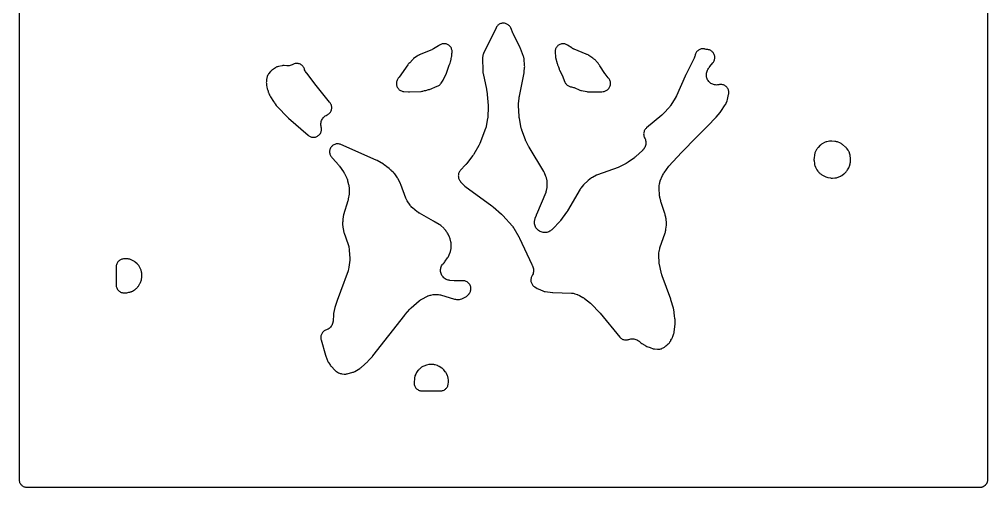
# Model space of a CAD drawing. Header units: millimetres. Extents: x 0 to 300, y 0 to 300.
# Drawn here: x -0.1 to 300.1, y -0.1 to 145.2 of the extents above; entities that cross this region are included whole.
import ezdxf

# ---------------------------------------------------------------- set-up
doc = ezdxf.new("R2010")
doc.units = ezdxf.units.MM
doc.layers.add('CUT', color=7, linetype='CONTINUOUS')

msp = doc.modelspace()

# ---------------------------------------------------------------- linework, layer by layer
at = {"layer": 'CUT'}
msp.add_lwpolyline([(300.1485, 297.0131), (300.1485, 2.4114), (300.1339, 2.114), (300.1297, 2.0799), (300.102, 1.893), (300.1003, 1.8816), (300.099, 1.8729), (300.0988, 1.8714), (300.0917, 1.8394), (300.0401, 1.6336), (300.0303, 1.6036), (300.0302, 1.6033), (299.9584, 1.4029), (299.9456, 1.3737), (299.8932, 1.2629), (299.8922, 1.2608), (299.8547, 1.1814), (299.8388, 1.1531), (299.838, 1.1519), (299.8352, 1.1471), (299.8173, 1.1173), (299.7299, 0.9714), (299.718, 0.9544), (299.7105, 0.9436), (299.6986, 0.9275), (299.6934, 0.9206), (299.6729, 0.8929), (299.5852, 0.7747), (299.562, 0.7475), (299.5181, 0.6991), (299.5145, 0.6951), (299.4969, 0.6757), (299.4223, 0.5933), (299.4104, 0.5818), (299.3946, 0.5666), (299.3171, 0.4964), (299.3158, 0.4953), (299.3012, 0.482), (299.2426, 0.4289), (299.2253, 0.4152), (299.2098, 0.4029), (299.0526, 0.2863), (299.0501, 0.2845), (299.048, 0.2829), (299.0479, 0.2828), (299.0096, 0.2581), (298.9887, 0.2456), (298.9747, 0.2372), (298.9376, 0.215), (298.8402, 0.1566), (298.7957, 0.1337), (298.6213, 0.0513), (298.5703, 0.031), (298.3936, -0.0322), (298.3417, -0.0472), (298.3357, -0.0489), (298.3186, -0.0532), (298.2281, -0.0759), (298.2192, -0.0781), (298.159, -0.0932), (298.0987, -0.1043), (298.0942, -0.1052), (297.9198, -0.131), (297.8482, -0.1372), (297.5872, -0.15), (2.9618, -0.15), (2.4114, -0.15), (2.1053, -0.135), (1.8629, -0.099), (1.6252, -0.0395), (1.3944, 0.0431), (1.1729, 0.1479), (0.9627, 0.2738), (0.7659, 0.4198), (0.5844, 0.5844), (0.4198, 0.7659), (0.2738, 0.9627), (0.1479, 1.1729), (0.0431, 1.3944), (-0.0395, 1.6252), (-0.099, 1.8629), (-0.135, 2.1053), (-0.15, 2.4114), (-0.15, 297.5886)], dxfattribs=at)
for points in [[(136.1608, 97.5213), (136.0836, 97.2947), (136.0285, 97.0617), (135.9958, 96.8245), (135.986, 96.5853), (135.9992, 96.3462), (136.0351, 96.1095), (136.0935, 95.8773), (136.1739, 95.6518), (136.2755, 95.435), (136.3665, 95.2626), (136.5188, 95.0113), (136.6996, 94.7795), (137.5762, 93.7826), (137.7689, 93.5863), (137.982, 93.4125), (146.3973, 87.2841), (146.5289, 87.1837), (146.6168, 87.1136), (146.744, 87.0074), (149.3443, 84.7371), (149.5204, 84.5731), (149.6362, 84.4581), (149.8014, 84.2832), (152.7409, 80.9635), (152.8586, 80.8238), (152.8791, 80.7983), (153.0935, 80.5026), (153.1113, 80.4752), (153.2075, 80.3198), (154.7378, 77.7068), (154.8231, 77.5529), (154.8787, 77.4469), (154.9567, 77.2891), (158.7888, 69.0616), (158.8035, 69.0306), (158.8075, 69.0224), (158.8709, 68.8998), (158.9011, 68.845), (158.9832, 68.6878), (158.9988, 68.6562), (159.1355, 68.3393), (159.2307, 68.0393), (159.2955, 67.7312), (159.329, 67.4181), (159.3312, 67.1033), (159.3018, 66.7899), (159.2413, 66.4809), (159.1501, 66.1796), (159.0293, 65.8889), (158.8656, 65.5851), (158.8645, 65.5832), (158.8655, 65.5826), (158.7888, 65.4565), (158.685, 65.2422), (158.602, 65.019), (158.5406, 64.7889), (158.5014, 64.554), (158.4847, 64.3164), (158.4907, 64.0783), (158.5193, 63.8419), (158.5703, 63.6093), (158.6432, 63.3826), (158.7374, 63.1638), (158.8519, 62.955), (158.9858, 62.7581), (159.1378, 62.5747), (159.3065, 62.4067), (159.4905, 62.2555), (159.6881, 62.1225), (160.4283, 61.6737), (160.7224, 61.5211), (162.176, 60.8853), (162.4134, 60.7955), (162.6587, 60.7302), (162.9094, 60.6902), (165.1629, 60.4467), (165.1964, 60.4433), (165.2025, 60.4428), (165.3442, 60.4335), (171.0604, 60.2199), (171.2323, 60.2095), (171.2631, 60.2069), (171.5776, 60.1661), (171.8869, 60.0965), (171.9167, 60.0883), (172.082, 60.0389), (172.8136, 59.8019), (172.9882, 59.7405), (173.0191, 59.7288), (173.358, 59.5807), (173.3876, 59.566), (173.5512, 59.4795), (174.6142, 58.884), (174.747, 58.8059), (174.7705, 58.7915), (175.0259, 58.6194), (175.0481, 58.6031), (175.1703, 58.5093), (176.9472, 57.0869), (177.12, 56.9398), (177.2343, 56.8364), (177.3979, 56.6791), (179.6886, 54.3389), (179.8033, 54.2163), (179.8794, 54.1313), (179.9886, 54.0036), (186.0452, 46.5921), (186.2099, 46.4097), (186.3916, 46.2443), (186.5888, 46.0976), (186.7994, 45.9709), (187.0214, 45.8655), (187.2527, 45.7825), (187.491, 45.7225), (187.7341, 45.6862), (187.9796, 45.674), (188.225, 45.686), (188.4681, 45.7219), (188.7065, 45.7816), (188.89, 45.8473), (189.2107, 45.9444), (189.5144, 46.0047), (189.8226, 46.0347), (190.1323, 46.0344), (190.4404, 46.0035), (190.744, 45.9425), (191.0401, 45.852), (191.3259, 45.7327), (191.5985, 45.586), (191.8801, 45.3965), (191.9066, 45.3767), (192.0518, 45.2626), (192.6272, 44.7869), (192.9237, 44.5761), (193.8558, 44.0108), (193.9282, 43.9611), (194.1791, 43.8097), (194.446, 43.6887), (195.4448, 43.3047), (195.6459, 43.237), (195.6662, 43.232), (196.2033, 43.0291), (196.4162, 42.9594), (196.6345, 42.909), (196.8564, 42.8784), (197.8018, 42.7909), (198.0421, 42.7803), (198.2824, 42.7928), (198.5203, 42.8284), (198.7537, 42.8866), (198.9805, 42.9671), (199.2523, 43.0785), (199.4811, 43.1861), (199.6979, 43.3163), (199.9004, 43.4678), (200.126, 43.6549), (200.1408, 43.6627), (200.3556, 43.8062), (200.6588, 44.0323), (200.879, 44.2171), (201.0766, 44.4261), (201.1455, 44.5079), (201.2628, 44.6161), (201.4359, 44.8132), (201.5874, 45.0273), (201.6165, 45.0733), (201.7296, 45.223), (201.8654, 45.4485), (201.9296, 45.5691), (202.1313, 45.8886), (202.2379, 46.0745), (202.3282, 46.2689), (202.393, 46.4472), (202.4553, 46.578), (202.5332, 46.7884), (202.8242, 47.6982), (202.8871, 47.9338), (202.9268, 48.1745), (203.199, 50.5421), (203.2148, 50.8806), (203.1914, 51.9841), (203.157, 52.3476), (203.02, 53.1589), (202.7862, 55.1232), (202.7531, 55.3282), (202.7031, 55.5298), (201.9428, 58.1282), (201.9338, 58.1584), (201.9321, 58.1639), (201.8898, 58.2899), (199.2255, 65.5786), (199.1157, 65.8873), (199.0797, 65.9884), (199.0663, 66.0261), (199.0049, 66.1989), (198.9743, 66.2924), (198.925, 66.4638), (198.8612, 66.7186), (198.3503, 69.1111), (198.3194, 69.2737), (198.3145, 69.3029), (198.2742, 69.6313), (198.2719, 69.6609), (198.2626, 69.8261), (198.1977, 71.7482), (198.1981, 72.0131), (198.2047, 72.1928), (198.2238, 72.457), (198.3162, 73.3126), (198.3449, 73.5226), (198.3511, 73.5599), (198.4438, 73.9734), (198.4542, 74.0097), (198.5179, 74.2119), (200.1457, 78.9068), (200.2155, 79.1463), (200.2612, 79.3916), (200.3128, 79.7741), (200.3129, 79.7747), (200.3563, 80.0074), (200.541, 81.3466), (200.5641, 81.6486), (200.5505, 81.9513), (200.4085, 83.2924), (200.3679, 83.5483), (200.301, 83.7987), (200.2019, 84.105), (200.1556, 84.4396), (200.1128, 84.6689), (200.0489, 84.8932), (198.8967, 88.3201), (198.8417, 88.4981), (198.8074, 88.62), (198.7613, 88.8005), (198.505, 89.9206), (198.4728, 90.0764), (198.4677, 90.1044), (198.4233, 90.4192), (198.4205, 90.4475), (198.4083, 90.6061), (198.2937, 92.6772), (198.2882, 92.8444), (198.2879, 92.8743), (198.2992, 93.2087), (198.3016, 93.2385), (198.3185, 93.405), (198.4159, 94.192), (198.4435, 94.3768), (198.4493, 94.4097), (198.5318, 94.774), (198.5408, 94.8061), (198.5956, 94.9848), (198.6179, 95.0514), (199.3159, 96.7014), (199.3389, 96.7515), (199.6254, 97.2742), (199.7126, 97.4219), (199.7919, 97.5362), (201.3179, 99.6024), (205.2488, 103.8607), (205.2878, 103.9023), (205.3145, 103.9304), (205.3541, 103.9714), (209.8757, 108.5801), (213.0871, 111.7917), (213.2525, 111.9743), (213.3968, 112.1691), (215.8517, 114.6713), (215.8744, 114.6947), (215.8785, 114.699), (215.9703, 114.8005), (217.2069, 116.2447), (217.4127, 116.5216), (218.7923, 118.674), (218.9142, 118.8864), (219.0147, 119.1096), (219.3309, 119.9151), (219.4344, 120.2439), (219.8225, 121.8574), (219.868, 122.0976), (219.8898, 122.341), (219.8877, 122.5855), (219.8618, 122.8286), (219.8122, 123.068), (219.7395, 123.3013), (219.6444, 123.5265), (219.5277, 123.7413), (219.3906, 123.9437), (219.2343, 124.1318), (219.0605, 124.3036), (218.8707, 124.4577), (218.6668, 124.5925), (218.4506, 124.7067), (218.2244, 124.7993), (217.9902, 124.8694), (217.7503, 124.9162), (217.5069, 124.9394), (217.2624, 124.9387), (217.0192, 124.9141), (216.7796, 124.8659), (216.6772, 124.84), (216.3743, 124.7943), (216.0684, 124.7782), (215.7625, 124.7919), (215.4593, 124.8354), (215.1617, 124.9081), (214.8727, 125.0094), (214.5949, 125.1384), (214.3309, 125.2938), (214.0833, 125.4741), (213.8545, 125.6777), (213.6465, 125.9025), (213.4613, 126.1465), (213.3008, 126.4074), (213.1665, 126.6827), (213.0595, 126.9697), (212.981, 127.2657), (212.9316, 127.568), (212.9119, 127.8737), (212.922, 128.1798), (212.9619, 128.4835), (213.0311, 128.7819), (213.129, 129.0721), (213.2667, 129.3783), (213.2816, 129.4073), (213.3685, 129.568), (213.5783, 129.9343), (213.6604, 130.0708), (213.6756, 130.0949), (213.8567, 130.3567), (213.8739, 130.3794), (213.9726, 130.5043), (214.966, 131.7078), (215.1106, 131.9012), (215.2358, 132.1077), (215.3405, 132.3253), (215.4237, 132.5519), (215.4847, 132.7856), (215.5228, 133.024), (215.5378, 133.265), (215.5294, 133.5063), (215.4978, 133.7457), (215.4433, 133.981), (215.3663, 134.2098), (215.2676, 134.4302), (215.1481, 134.64), (215.0089, 134.8373), (214.8513, 135.0203), (214.6768, 135.1872), (214.4871, 135.3365), (214.2838, 135.4668), (214.0688, 135.5769), (213.8443, 135.6657), (213.6123, 135.7324), (213.3748, 135.7765), (213.2257, 135.7895), (213.2258, 135.7908), (213.2237, 135.791), (212.885, 135.838), (212.4924, 135.9328), (212.4921, 135.9318), (212.3327, 135.9703), (212.0874, 136.0043), (211.8399, 136.014), (211.5927, 135.9991), (211.3482, 135.9598), (211.1088, 135.8965), (210.8768, 135.8098), (210.6546, 135.7006), (210.4442, 135.57), (210.2478, 135.4192), (210.0672, 135.2497), (209.9044, 135.0631), (209.7607, 134.8614), (209.6378, 134.6464), (209.5367, 134.4204), (209.4585, 134.1854), (209.4039, 133.9439), (209.3676, 133.7363), (209.2829, 133.4335), (209.1573, 133.1124), (209.1436, 133.0818), (209.0623, 132.9128), (206.4036, 127.7164), (206.391, 127.6915), (206.3887, 127.6869), (206.3387, 127.5802), (203.6083, 121.3759), (203.494, 121.1389), (203.4107, 120.9809), (203.28, 120.7524), (201.9069, 118.5377), (201.8143, 118.3956), (201.7971, 118.3705), (201.5931, 118.0996), (201.5738, 118.0762), (201.4628, 117.948), (199.6324, 115.9268), (199.4487, 115.7378), (199.3197, 115.6141), (199.1232, 115.4384), (194.3704, 111.4814), (194.1942, 111.3199), (194.0342, 111.1423), (193.892, 110.9502), (193.7687, 110.7454), (193.6656, 110.5297), (193.5836, 110.3052), (193.5233, 110.0739), (193.4854, 109.8379), (193.4703, 109.5993), (193.4779, 109.3604), (193.5084, 109.1233), (193.5614, 108.8902), (193.6364, 108.6633), (193.7327, 108.4445), (193.8931, 108.1228), (194.0036, 107.8325), (194.085, 107.5327), (194.1363, 107.2264), (194.1572, 106.9165), (194.1475, 106.606), (194.1071, 106.298), (194.0366, 105.9955), (193.9365, 105.7015), (193.8079, 105.4187), (193.6521, 105.15), (193.4705, 104.898), (193.2452, 104.6427), (193.2221, 104.619), (193.0895, 104.4896), (191.0826, 102.6246), (190.9056, 102.4701), (190.7821, 102.369), (190.5957, 102.2259), (188.691, 100.8562), (188.4621, 100.704), (188.3031, 100.6065), (188.0636, 100.4715), (186.1481, 99.4822), (185.9259, 99.3765), (185.7728, 99.3098), (185.5442, 99.2189), (179.1652, 96.9228), (178.832, 96.7746), (177.6196, 96.1256), (177.3154, 95.9334), (176.2272, 95.1306), (176.0056, 94.9466), (175.0459, 94.0509), (174.8018, 93.7879), (173.9877, 92.7735), (173.8763, 92.6236), (173.7765, 92.4658), (169.8679, 85.747), (169.767, 85.5833), (169.6956, 85.4738), (169.5863, 85.3154), (167.696, 82.72), (167.5459, 82.5274), (167.4398, 82.4001), (167.2775, 82.2177), (165.5113, 80.3584), (165.3222, 80.1729), (165.1896, 80.0517), (164.988, 79.8801), (164.7807, 79.716), (164.635, 79.6063), (164.6085, 79.5873), (164.3267, 79.4057), (164.0547, 79.2657), (163.7704, 79.1529), (163.4765, 79.0682), (163.1757, 79.0124), (162.8709, 78.9861), (162.5651, 78.9896), (162.261, 79.0228), (161.9616, 79.0853), (161.6696, 79.1767), (161.388, 79.2959), (161.1192, 79.442), (160.8659, 79.6135), (160.6305, 79.8088), (160.4151, 80.026), (160.2219, 80.2632), (160.0526, 80.518), (159.9089, 80.788), (159.7921, 81.0707), (159.7033, 81.3634), (159.6434, 81.6634), (159.6129, 81.9677), (159.6121, 82.2736), (159.6438, 82.6074), (159.6485, 82.6397), (159.6789, 82.8195), (159.6849, 82.8503), (159.7151, 82.9913), (159.721, 83.0164), (159.7976, 83.2943), (159.8054, 83.3189), (159.8517, 83.4555), (160.2082, 84.4452), (160.2439, 84.5402), (160.2691, 84.6044), (160.3073, 84.6985), (163.1812, 91.4968), (163.2731, 91.752), (163.3368, 92.0157), (163.5247, 93.0322), (163.5564, 93.264), (163.5663, 93.4978), (163.5619, 94.4966), (163.5476, 94.7523), (163.5073, 95.0052), (163.3048, 95.9578), (163.2512, 96.1654), (163.1801, 96.3677), (162.7041, 97.5559), (162.6206, 97.7422), (162.5221, 97.921), (157.9339, 105.5002), (157.8692, 105.6114), (157.8265, 105.6877), (157.7656, 105.8011), (157.0369, 107.2156), (156.9361, 107.4272), (156.8722, 107.5729), (156.7849, 107.7904), (155.7022, 110.7501), (155.6532, 110.8928), (155.645, 110.9186), (155.5644, 111.2093), (155.5583, 111.2357), (155.5268, 111.3833), (154.9472, 114.4024), (154.9077, 114.6539), (154.8867, 114.8254), (154.8644, 115.079), (154.6913, 118.2887), (154.6861, 118.5338), (154.688, 118.7003), (154.6989, 118.9453), (154.8326, 120.6803), (154.8567, 120.9046), (154.8777, 121.0563), (154.9152, 121.2787), (156.3797, 128.6061), (156.4165, 128.8551), (156.5532, 130.2662), (156.5647, 130.484), (156.5573, 130.7019), (156.3796, 132.9766), (156.3506, 133.2079), (156.3002, 133.4355), (156.2289, 133.6574), (155.3158, 136.0996), (155.2044, 136.3536), (153.1548, 140.4004), (153.11, 140.492), (153.0803, 140.5547), (153.038, 140.6475), (152.2302, 142.4837), (152.1196, 142.7048), (151.9877, 142.9139), (151.8358, 143.1089), (151.6654, 143.288), (151.4782, 143.4494), (151.2759, 143.5914), (151.0605, 143.7129), (150.8343, 143.8124), (150.5993, 143.8891), (150.3579, 143.9423), (150.1124, 143.9713), (149.8652, 143.9759), (149.6188, 143.9561), (149.3756, 143.9121), (149.1378, 143.8443), (148.908, 143.7533), (148.6882, 143.6401), (148.4808, 143.5057), (148.2876, 143.3515), (148.1105, 143.179), (147.9514, 142.9898), (147.8118, 142.7858), (147.6929, 142.569), (143.7838, 134.5177), (143.6908, 134.3008), (143.6188, 134.0761), (143.5682, 133.8456), (143.5396, 133.6113), (143.5332, 133.3754), (143.6246, 128.8455), (143.6405, 128.6099), (143.6785, 128.377), (144.7122, 123.5054), (144.7485, 123.3088), (144.7695, 123.1748), (144.7953, 122.9766), (145.2598, 118.4602), (145.2778, 118.1875), (145.2833, 118.0022), (145.2814, 117.7288), (145.1663, 115.0723), (145.1451, 114.8055), (145.1243, 114.6251), (145.0842, 114.3605), (144.6484, 112.0457), (144.6118, 111.8736), (144.6045, 111.843), (144.5073, 111.5049), (144.4972, 111.4751), (144.4368, 111.3098), (142.6209, 106.6808), (142.5118, 106.43), (142.4316, 106.2628), (142.3046, 106.0206), (140.7803, 103.3567), (140.656, 103.1546), (140.5674, 103.0202), (140.4306, 102.8264), (138.6032, 100.4038), (138.4707, 100.2381), (138.3775, 100.1281), (138.2358, 99.9702), (136.6729, 98.3241), (136.5166, 98.1427), (136.3783, 97.9473), (136.2594, 97.7395)], [(116.8864, 126.0164), (116.8224, 125.7758), (116.7827, 125.53), (116.7675, 125.2815), (116.7772, 125.0327), (116.8116, 124.7861), (116.8703, 124.5442), (116.9528, 124.3093), (117.0582, 124.0837), (117.1856, 123.8698), (117.3336, 123.6696), (117.5008, 123.4851), (117.6855, 123.3182), (117.8859, 123.1704), (118.1, 123.0434), (118.3257, 122.9382), (118.5607, 122.856), (118.8027, 122.7976), (119.0494, 122.7636), (120.5333, 122.6337), (120.8736, 122.6272), (124.4849, 122.8041), (124.7495, 122.8312), (125.0098, 122.8863), (125.5487, 123.0308), (125.5576, 123.0321), (125.8143, 123.0988), (125.8776, 123.1189), (126.7496, 123.3526), (127.0081, 123.4372), (129.4662, 124.3925), (129.6997, 124.4974), (129.9214, 124.6256), (130.1287, 124.7757), (130.3196, 124.9463), (130.4921, 125.1356), (130.6443, 125.3414), (131.0759, 125.9925), (131.2436, 126.2871), (132.3075, 128.4913), (132.419, 128.7617), (133.1815, 130.9688), (133.4333, 131.6079), (133.5422, 131.9572), (133.5819, 132.1279), (133.6282, 132.262), (133.6938, 132.485), (133.7385, 132.713), (133.7735, 132.9504), (133.9114, 133.5424), (133.9481, 133.7332), (133.9699, 133.9261), (134.0217, 134.6308), (134.039, 134.7481), (134.0628, 134.9897), (134.063, 135.2326), (134.0397, 135.4743), (133.993, 135.7126), (133.9234, 135.9452), (133.8316, 136.17), (133.7184, 136.3849), (133.5848, 136.5877), (133.4323, 136.7766), (133.2621, 136.9499), (133.0759, 137.1058), (132.8755, 137.2429), (132.6627, 137.3599), (132.4396, 137.4557), (132.2082, 137.5294), (131.9708, 137.5804), (131.7295, 137.608), (131.4867, 137.6121), (131.2447, 137.5926), (131.0056, 137.5498), (130.7719, 137.4839), (130.5457, 137.3957), (130.329, 137.286), (130.1241, 137.1557), (130.0445, 137.0995), (129.8571, 136.9755), (128.3307, 136.0296), (128.235, 135.9729), (128.2134, 135.9612), (128.2021, 135.955), (128.1749, 135.9402), (128.109, 135.9043), (127.9125, 135.8033), (127.8882, 135.792), (127.7513, 135.7317), (124.9122, 134.5477), (124.1459, 134.2515), (123.8885, 134.1349), (123.8096, 134.0878), (123.7487, 134.0624), (123.4887, 133.9359), (123.2452, 133.7802), (122.1296, 132.9728), (121.9386, 132.8198), (121.7635, 132.6488), (120.8984, 131.7173), (120.6857, 131.5), (120.5444, 131.3429), (120.461, 131.2328), (120.324, 131.0628), (117.6816, 127.2698), (117.5707, 127.1188), (117.5502, 127.0923), (117.3688, 126.8806), (117.2165, 126.6837), (117.0845, 126.4726), (116.9741, 126.2494)], [(168.9711, 137.5376), (168.7269, 137.5748), (168.4802, 137.5876), (168.2335, 137.5761), (167.9891, 137.5402), (167.7494, 137.4804), (167.5168, 137.3973), (167.2936, 137.2916), (167.0818, 137.1644), (166.8837, 137.0169), (166.701, 136.8506), (166.5357, 136.667), (166.3893, 136.4681), (166.2632, 136.2556), (166.1588, 136.0318), (166.0769, 135.7988), (166.0184, 135.5588), (165.9839, 135.3142), (165.9737, 135.0674), (165.9879, 134.8208), (166.1063, 133.7183), (166.1682, 133.3724), (166.6545, 131.4489), (166.7081, 131.2664), (166.7755, 131.0884), (167.0485, 130.4424), (167.2446, 129.7929), (167.307, 129.6117), (167.3831, 129.4358), (168.1582, 127.8168), (169.0468, 125.7145), (169.1491, 125.501), (169.2713, 125.2982), (169.412, 125.1078), (169.5701, 124.9317), (169.7442, 124.7712), (169.9327, 124.628), (170.1339, 124.5032), (170.346, 124.398), (170.5671, 124.3133), (170.7952, 124.25), (171.0283, 124.2085), (171.1125, 124.1975), (171.3923, 124.135), (171.6915, 124.0387), (171.7202, 124.028), (171.8789, 123.9647), (173.6928, 123.1926), (173.9624, 123.0956), (174.2414, 123.0302), (175.8817, 122.7434), (176.0959, 122.7154), (176.3116, 122.706), (180.216, 122.7049), (180.4774, 122.7185), (180.9542, 122.7685), (181.1974, 122.8062), (181.4356, 122.8676), (181.6667, 122.9521), (181.8884, 123.0589), (182.0984, 123.187), (182.2949, 123.3351), (182.4759, 123.5018), (182.6396, 123.6855), (182.7844, 123.8844), (182.909, 124.0966), (183.0121, 124.32), (183.0928, 124.5524), (183.1502, 124.7917), (183.1839, 125.0354), (183.1934, 125.2813), (183.1787, 125.5269), (183.1399, 125.7699), (183.0774, 126.0079), (182.9919, 126.2385), (182.8841, 126.4597), (182.755, 126.6692), (182.606, 126.865), (182.4783, 127.0167), (181.5187, 128.2368), (181.4529, 128.3247), (179.9054, 130.7349), (179.7564, 130.9428), (179.7291, 130.9771), (179.6135, 131.1567), (179.4786, 131.3464), (179.3266, 131.5227), (179.1199, 131.7411), (178.7514, 132.2033), (178.5908, 132.3857), (178.4132, 132.5517), (178.2204, 132.6997), (178.1974, 132.7156), (178.1557, 132.7596), (177.9461, 132.957), (177.7151, 133.1289), (176.4153, 133.9849), (176.207, 134.1081), (175.9878, 134.2105), (175.89, 134.2506), (175.8053, 134.2893), (175.6041, 134.3676), (171.9221, 135.8756), (171.7444, 135.9538), (171.7131, 135.9685), (171.3713, 136.1519), (171.3416, 136.1698), (171.1782, 136.2745), (169.8764, 137.157), (169.6653, 137.2853), (169.4426, 137.3922), (169.2105, 137.4766)], [(76.6423, 124.1705), (76.7455, 123.575), (76.7946, 123.3526), (76.8637, 123.1355), (76.9752, 122.8338), (76.9793, 122.8174), (77.0401, 122.6112), (77.1185, 122.411), (77.1971, 122.2331), (77.216, 122.1819), (77.314, 121.9526), (77.3496, 121.888), (77.5092, 121.5268), (77.6066, 121.3303), (77.7208, 121.1431), (78.7053, 119.6778), (78.9578, 119.2693), (79.0896, 119.0766), (79.1914, 118.9542), (79.5365, 118.4407), (79.6714, 118.2583), (79.8224, 118.0889), (83.1569, 114.6718), (83.1834, 114.6451), (83.1882, 114.6403), (83.3042, 114.5321), (89.4086, 109.1879), (89.5991, 109.0368), (89.8034, 108.905), (90.0194, 108.7936), (90.2453, 108.7038), (90.4789, 108.6363), (90.7179, 108.5918), (90.9601, 108.5707), (91.2032, 108.5733), (91.4449, 108.5994), (91.6829, 108.6489), (91.915, 108.7213), (92.1389, 108.8159), (92.3526, 108.9318), (92.5541, 109.0679), (92.7413, 109.2229), (92.9126, 109.3954), (93.0664, 109.5837), (93.2011, 109.7861), (93.3156, 110.0006), (93.4087, 110.2251), (93.4795, 110.4577), (93.5274, 110.696), (93.5519, 110.9379), (93.5529, 111.181), (93.5302, 111.4231), (93.4841, 111.6618), (93.4054, 111.9841), (93.3621, 112.2846), (93.3481, 112.5878), (93.3633, 112.8909), (93.4077, 113.1912), (93.4809, 113.4858), (93.582, 113.7719), (93.7103, 114.047), (93.8646, 114.3084), (94.0433, 114.5538), (94.2448, 114.7807), (94.4673, 114.9872), (94.7086, 115.1713), (94.9666, 115.3313), (95.319, 115.5052), (95.3179, 115.5074), (95.4368, 115.5661), (95.6426, 115.6939), (95.8351, 115.841), (96.0125, 116.0061), (96.173, 116.1875), (96.3152, 116.3837), (96.4378, 116.5927), (96.5395, 116.8126), (96.6195, 117.0413), (96.677, 117.2766), (96.7114, 117.5165), (96.7225, 117.7585), (96.71, 118.0005), (96.6743, 118.2401), (96.6154, 118.4751), (96.5341, 118.7034), (96.464, 118.8526), (96.4628, 118.8562), (96.357, 119.0821), (96.2292, 119.2963), (96.0808, 119.4967), (91.8837, 124.6081), (91.8803, 124.6126), (88.9941, 128.4484), (88.9902, 128.4536), (88.9674, 128.4834), (88.9523, 128.5028), (88.8921, 128.5774), (88.8273, 128.6546), (88.8064, 128.6808), (88.605, 128.9609), (88.4477, 129.2335), (88.3185, 129.5205), (88.2311, 129.7819), (88.1432, 130.0074), (88.034, 130.2234), (87.9043, 130.4279), (87.7556, 130.6188), (87.589, 130.7945), (87.4062, 130.9532), (87.209, 131.0935), (86.9991, 131.2141), (86.7785, 131.3138), (86.5493, 131.3917), (86.3137, 131.447), (86.0738, 131.4794), (85.8319, 131.4883), (85.5902, 131.4739), (85.3511, 131.4361), (85.1168, 131.3754), (84.8894, 131.2923), (84.6712, 131.1876), (84.4137, 131.0484), (84.1338, 130.9303), (83.8439, 130.8399), (83.5466, 130.7778), (83.2446, 130.7447), (82.9117, 130.7405), (82.8582, 130.7424), (82.7584, 130.7473), (81.947, 130.798), (81.7333, 130.8022), (81.52, 130.7881), (81.3087, 130.7558), (80.1746, 130.5327), (79.9324, 130.4724), (79.6974, 130.3882), (79.472, 130.281), (79.2584, 130.1518), (78.3083, 129.5104), (78.0994, 129.3529), (77.908, 129.1743), (77.7365, 128.9768), (77.1342, 128.2053), (76.9742, 127.9749), (76.8411, 127.728), (76.7365, 127.4678), (76.6601, 127.2418), (76.5971, 127.0232), (76.5542, 126.7999), (76.5318, 126.5735), (76.5307, 126.5514), (76.5294, 126.5458), (76.5012, 126.3397), (76.4497, 125.7971), (76.4386, 125.5757), (76.4471, 125.3541), (76.4654, 125.2109), (76.465, 125.0847), (76.4886, 124.8383), (76.5365, 124.5954)], [(94.4163, 48.4817), (94.2223, 48.3376), (94.0431, 48.1755), (93.8804, 47.9968), (93.7357, 47.8033), (93.6103, 47.5967), (93.5055, 47.3789), (93.4222, 47.1521), (93.3612, 46.9182), (93.3231, 46.6796), (93.3082, 46.4384), (93.3166, 46.1969), (93.3483, 45.9573), (93.403, 45.722), (94.7672, 40.9177), (94.8598, 40.6502), (95.5431, 38.9878), (95.6525, 38.7562), (95.785, 38.537), (96.3348, 37.7247), (96.4628, 37.5521), (96.605, 37.3912), (97.6686, 36.2875), (97.8463, 36.1203), (98.0394, 35.9712), (98.2462, 35.8416), (98.8703, 35.4918), (99.1049, 35.3759), (99.3503, 35.2853), (99.6038, 35.2207), (99.8627, 35.183), (100.6319, 35.1119), (100.8508, 35.1014), (101.0697, 35.11), (101.2871, 35.1377), (101.5012, 35.1844), (103.2355, 35.6431), (103.4564, 35.7126), (103.6699, 35.8023), (103.8742, 35.9113), (105.4825, 36.8677), (105.694, 37.0085), (105.8901, 37.1701), (107.8786, 38.9853), (108.0613, 39.1703), (109.3209, 40.5868), (109.3406, 40.6092), (109.3441, 40.6132), (109.424, 40.7101), (119.3551, 53.3827), (119.4219, 53.4656), (119.4682, 53.5214), (119.5375, 53.6024), (120.9533, 55.2117), (121.117, 55.3862), (121.2319, 55.5011), (121.4064, 55.6649), (123.8576, 57.8217), (123.9767, 57.9221), (123.9983, 57.9397), (124.2283, 58.1103), (124.4716, 58.2614), (124.4959, 58.2751), (124.6331, 58.3488), (126.4179, 59.2607), (126.5763, 59.337), (126.605, 59.35), (126.9054, 59.4695), (127.2156, 59.5603), (127.2462, 59.5677), (127.418, 59.6051), (128.203, 59.7568), (128.3659, 59.7846), (128.3952, 59.7889), (128.6974, 59.8201), (129.0012, 59.8245), (129.0307, 59.8237), (129.1958, 59.8152), (129.613, 59.7844), (129.8097, 59.7647), (129.8447, 59.7603), (130.2335, 59.6899), (130.2678, 59.6818), (130.459, 59.6314), (134.8419, 58.35), (135.1346, 58.2832), (135.4333, 58.252), (135.8568, 58.2333), (136.1271, 58.236), (136.3954, 58.2679), (136.6587, 58.3285), (137.0816, 58.4503), (137.2742, 58.5144), (137.4611, 58.5938), (137.9368, 58.8194), (138.1328, 58.9233), (138.3189, 59.0442), (138.4935, 59.181), (138.94, 59.5642), (139.1397, 59.7558), (139.317, 59.9682), (139.3973, 60.076), (139.534, 60.2798), (139.6501, 60.496), (139.7444, 60.7225), (139.8161, 60.9573), (139.8644, 61.1979), (139.8889, 61.4421), (139.8893, 61.6875), (139.8657, 61.9318), (139.8182, 62.1726), (139.7474, 62.4075), (139.6538, 62.6344), (139.5385, 62.8511), (139.4024, 63.0553), (139.247, 63.2453), (139.0737, 63.4191), (138.8842, 63.575), (138.6804, 63.7117), (138.4641, 63.8277), (138.2375, 63.9219), (138.0027, 63.9934), (137.762, 64.0416), (137.5178, 64.066), (137.2724, 64.0663), (135.3769, 63.9754), (135.2227, 63.9711), (135.195, 63.971), (134.8868, 63.9816), (134.8592, 63.9836), (134.7056, 63.9984), (133.345, 64.1579), (133.1632, 64.1838), (133.1308, 64.1892), (132.8011, 64.2611), (132.5081, 64.3557), (132.2257, 64.4786), (131.9567, 64.6286), (131.7037, 64.8041), (131.4691, 65.0035), (131.2551, 65.2249), (131.0637, 65.4661), (130.8969, 65.725), (130.7562, 65.9989), (130.643, 66.2852), (130.5583, 66.5813), (130.5029, 66.8842), (130.4775, 67.191), (130.4822, 67.4989), (130.517, 67.8049), (130.5815, 68.106), (130.6752, 68.3993), (130.7971, 68.6821), (130.946, 68.9516), (131.1195, 69.2036), (131.3723, 69.4303), (131.5854, 69.6462), (131.7708, 69.8863), (131.9006, 70.0773), (131.9213, 70.1043), (132.6715, 71.1886), (132.7914, 71.3798), (132.8936, 71.581), (133.3558, 72.6033), (133.4566, 72.8639), (133.5276, 73.1342), (133.7224, 74.0902), (133.7623, 74.3616), (133.7723, 74.6357), (133.7547, 75.5818), (133.7343, 75.8581), (133.6833, 76.1305), (133.4501, 77.082), (133.3753, 77.3307), (133.2751, 77.5702), (132.8042, 78.5494), (132.6775, 78.7809), (132.5271, 78.9976), (132.4015, 79.1596), (132.2682, 79.3753), (132.1152, 79.5955), (131.9395, 79.7981), (131.7739, 79.9694), (131.7274, 80.0293), (131.5977, 80.1835), (131.4559, 80.3268), (130.5357, 81.1842), (130.3046, 81.375), (130.0524, 81.5368), (128.7697, 82.2548), (128.5897, 82.3655), (128.255, 82.5429), (123.8981, 84.9816), (123.7483, 85.0701), (123.7218, 85.0866), (123.4353, 85.2839), (123.4105, 85.3027), (123.2744, 85.4112), (121.7761, 86.6629), (121.6417, 86.7807), (121.6182, 86.8023), (121.3873, 87.0359), (121.1798, 87.2904), (121.1608, 87.3161), (121.058, 87.4622), (120.1536, 88.8161), (120.0343, 89.0069), (120.0141, 89.0415), (119.8109, 89.4427), (119.7949, 89.4795), (119.7117, 89.6886), (118.181, 93.8972), (118.0687, 94.1586), (117.3299, 95.6399), (117.2317, 95.8182), (117.1193, 95.9879), (116.258, 97.1803), (116.1258, 97.3478), (115.9797, 97.5035), (115.2756, 98.1923), (115.1552, 98.3183), (115.0648, 98.3985), (114.7822, 98.6749), (114.5215, 98.8972), (113.8592, 99.3875), (113.6976, 99.5194), (113.4342, 99.7075), (113.3895, 99.7352), (112.9936, 100.0283), (112.7662, 100.1782), (110.786, 101.3338), (110.5382, 101.4604), (99.5677, 106.319), (99.3377, 106.4076), (99.1001, 106.4731), (98.8571, 106.5149), (98.6113, 106.5326), (98.3649, 106.5259), (98.1203, 106.495), (97.88, 106.4402), (97.6463, 106.362), (97.4213, 106.2612), (97.2075, 106.1387), (97.0067, 105.9957), (96.8209, 105.8337), (96.6521, 105.6541), (96.5017, 105.4588), (96.3713, 105.2496), (96.2621, 105.0286), (96.1752, 104.798), (96.1115, 104.5599), (96.0715, 104.3167), (96.0556, 104.0707), (96.0641, 103.8243), (96.0968, 103.58), (96.1534, 103.3401), (96.2333, 103.1069), (96.3358, 102.8828), (96.4599, 102.6698), (96.6043, 102.4701), (96.7677, 102.2855), (96.8625, 102.1886), (96.9259, 102.1214), (97.0173, 102.0208), (98.8067, 99.9794), (98.9271, 99.8348), (99.0064, 99.7346), (99.1194, 99.5842), (100.3423, 97.869), (100.4278, 97.7437), (100.4427, 97.721), (100.5982, 97.4606), (100.6112, 97.4367), (100.6809, 97.302), (101.3669, 95.9089), (101.4498, 95.7286), (101.4637, 95.696), (101.6003, 95.3237), (101.6107, 95.2898), (101.6641, 95.0987), (101.9681, 93.8871), (102.0093, 93.7035), (102.0158, 93.6705), (102.0703, 93.2982), (102.0735, 93.2648), (102.0867, 93.077), (102.1462, 91.7563), (102.15, 91.5641), (102.1497, 91.5298), (102.1277, 91.1462), (102.1239, 91.1121), (102.0982, 90.9216), (101.8665, 89.4861), (101.8153, 89.2275), (101.7745, 89.0533), (101.7053, 88.7989), (100.386, 84.5443), (100.3293, 84.3275), (100.2922, 84.1065), (100.151, 82.9482), (100.1328, 82.678), (100.1414, 82.4678), (100.0982, 82.1058), (100.0822, 81.9002), (100.0832, 81.6941), (100.1012, 81.4887), (100.2898, 80.0309), (100.3292, 79.8067), (100.3889, 79.5871), (100.4245, 79.4764), (100.426, 79.46), (100.4562, 79.2443), (100.505, 79.0321), (100.5721, 78.825), (101.0174, 77.6302), (101.9825, 74.6254), (102.0434, 74.4147), (102.0532, 74.3769), (102.1376, 73.9467), (102.1429, 73.908), (102.1661, 73.6898), (102.2873, 72.114), (102.3463, 71.205), (102.3535, 71.0328), (102.354, 71.002), (102.3447, 70.6575), (102.3424, 70.6268), (102.3259, 70.4552), (102.0625, 68.2534), (102.0594, 68.2331), (101.9044, 67.6407), (101.8957, 67.6071), (101.8094, 67.2775), (101.7748, 67.1454), (99.4785, 60.7329), (98.6967, 58.7265), (98.686, 58.6986), (98.684, 58.6934), (98.6427, 58.5746), (98.1208, 56.9414), (97.8203, 56.1022), (97.7312, 55.7912), (97.3142, 53.8757), (97.2814, 53.693), (97.2624, 53.5083), (97.1388, 51.6333), (97.1218, 51.4466), (97.1179, 51.4131), (97.0607, 51.0719), (96.9776, 50.7674), (96.8644, 50.4728), (96.7222, 50.191), (96.5525, 49.9249), (96.357, 49.6771), (96.1376, 49.4502), (95.8966, 49.2464), (95.6364, 49.0678), (95.3596, 48.9162), (95.069, 48.7931), (95.0685, 48.793), (94.8414, 48.7104), (94.6233, 48.6064)], [(246.4048, 100.4687), (246.4427, 100.2462), (246.5005, 100.0279), (246.5777, 99.8158), (246.7775, 99.3355), (246.7822, 99.3211), (246.7996, 99.2824), (246.8937, 99.0561), (246.9858, 98.8594), (247.0946, 98.6714), (247.2193, 98.4936), (247.5246, 98.0961), (247.6819, 97.8591), (247.816, 97.6758), (247.9662, 97.5054), (248.1312, 97.3493), (248.3097, 97.2088), (248.5003, 97.0852), (248.6147, 97.0181), (248.7756, 96.8904), (248.9443, 96.7676), (249.1228, 96.6593), (249.3096, 96.5663), (249.7138, 96.3856), (249.7475, 96.368), (249.8032, 96.3457), (250.0065, 96.2548), (250.2906, 96.148), (250.5856, 96.0765), (251.3819, 95.9338), (251.5863, 95.9058), (251.7923, 95.8947), (251.9986, 95.9007), (252.7746, 95.9554), (253.0099, 95.9833), (253.2416, 96.0333), (253.4675, 96.105), (254.3423, 96.4291), (254.4804, 96.4875), (254.5078, 96.4977), (254.5258, 96.5066), (254.5482, 96.5161), (254.593, 96.5399), (254.736, 96.6108), (254.9515, 96.7465), (255.571, 97.1821), (255.7349, 97.3079), (255.8879, 97.4467), (256.0289, 97.5977), (256.2285, 97.83), (256.4106, 98.0697), (256.418, 98.0823), (256.5559, 98.2521), (256.7089, 98.4918), (257.0656, 99.1276), (257.1878, 99.3768), (257.2815, 99.6379), (257.4809, 100.308), (257.5398, 100.5489), (257.5745, 100.7943), (257.6458, 101.5778), (257.6556, 101.8543), (257.6348, 102.1302), (257.5515, 102.7643), (257.4983, 103.0443), (257.4136, 103.3164), (257.1577, 103.9989), (257.0717, 104.2008), (256.9683, 104.3944), (256.8483, 104.5782), (256.5054, 105.0563), (256.3763, 105.2212), (256.2339, 105.3747), (256.0792, 105.5157), (255.1245, 106.3153), (254.9332, 106.4605), (254.7288, 106.5867), (254.5132, 106.6927), (253.5587, 107.1063), (253.3121, 107.1981), (253.0571, 107.2634), (252.7966, 107.3016), (251.8117, 107.3933), (251.5664, 107.4041), (251.3214, 107.3907), (251.0788, 107.3534), (250.2517, 107.1842), (250.0196, 107.125), (249.7942, 107.0438), (249.5776, 106.9415), (248.8397, 106.5485), (248.6235, 106.4189), (248.4214, 106.2682), (248.2355, 106.0979), (247.5821, 105.4359), (247.4024, 105.2328), (247.2456, 105.0114), (247.1138, 104.7743), (246.7052, 103.9349), (246.6028, 103.6933), (246.5264, 103.4424), (246.4767, 103.1848), (246.306, 101.9572), (246.2855, 101.7404), (246.2838, 101.5227), (246.3012, 101.3056)], [(31.3915, 70.621), (31.1699, 70.516), (30.9597, 70.3898), (30.7629, 70.2436), (30.5813, 70.0789), (30.4168, 69.8972), (30.2708, 69.7002), (30.1448, 69.4898), (30.0401, 69.2682), (29.9575, 69.0373), (29.898, 68.7995), (29.862, 68.5569), (29.85, 68.312), (29.85, 68.3028), (29.85, 62.8031), (29.85, 62.7938), (29.8627, 62.5418), (29.9008, 62.2924), (29.9638, 62.0481), (30.0512, 61.8113), (30.1619, 61.5846), (30.2949, 61.3702), (30.4489, 61.1703), (30.6222, 60.9869), (30.8132, 60.822), (31.0198, 60.6771), (31.2399, 60.5538), (31.4714, 60.4533), (31.7118, 60.3767), (31.9587, 60.3246), (32.1578, 60.3033), (32.2393, 60.2908), (32.4747, 60.266), (32.7114, 60.2636), (32.9473, 60.2836), (33.1802, 60.3258), (33.8282, 60.4752), (34.0602, 60.5208), (34.2766, 60.5734), (34.4558, 60.6343), (34.4601, 60.6355), (34.4634, 60.6369), (34.4875, 60.6451), (34.534, 60.6656), (34.7076, 60.7364), (34.943, 60.8632), (35.5789, 61.2509), (35.764, 61.3755), (35.8344, 61.4325), (35.9296, 61.4976), (36.116, 61.6534), (36.2702, 61.7956), (36.4211, 61.9471), (36.5584, 62.111), (36.6813, 62.286), (36.7084, 62.3284), (36.7851, 62.418), (36.9213, 62.6114), (37.0386, 62.8168), (37.1078, 62.9527), (37.2298, 63.1433), (37.341, 63.3353), (37.4347, 63.5364), (37.5325, 63.7734), (37.6296, 64.0548), (37.6925, 64.3457), (37.7417, 64.6639), (37.7655, 64.7623), (37.8086, 64.9837), (37.8316, 65.2081), (37.8326, 65.2888), (37.8486, 65.4485), (37.8468, 65.7152), (37.8166, 65.9802), (37.816, 65.9843), (37.8079, 66.226), (37.7909, 66.4451), (37.7548, 66.6618), (37.6998, 66.8746), (37.608, 67.1743), (37.5799, 67.2997), (37.4938, 67.5533), (37.4881, 67.5655), (37.4185, 67.7626), (37.3307, 67.9565), (37.2268, 68.1423), (36.8554, 68.7446), (36.7142, 68.9499), (36.5532, 69.1402), (36.374, 69.3135), (35.7638, 69.8476), (35.5597, 70.0084), (35.3399, 70.147), (35.107, 70.2622), (34.3029, 70.6088), (34.064, 70.6977), (33.8172, 70.7617), (33.5652, 70.8003), (33.3106, 70.813), (33.1785, 70.8129), (33.0301, 70.8406), (32.7774, 70.8615), (32.5238, 70.8568), (32.2721, 70.8264), (32.1244, 70.8009), (32.1025, 70.7998), (31.86, 70.7636), (31.6223, 70.7038)], [(122.3902, 31.5742), (122.4761, 31.3487), (122.5833, 31.1325), (122.7108, 30.9277), (122.8576, 30.7361), (123.022, 30.5596), (123.2028, 30.3997), (123.3981, 30.258), (123.6062, 30.1358), (123.8251, 30.0342), (124.0527, 29.9542), (124.287, 29.8965), (124.5258, 29.8616), (124.7668, 29.85), (124.8672, 29.85), (130.2828, 29.85), (130.3877, 29.85), (130.6308, 29.8618), (130.8716, 29.8973), (131.1079, 29.956), (131.3373, 30.0374), (131.5577, 30.1407), (131.767, 30.2649), (131.9632, 30.4089), (132.1445, 30.5714), (132.3092, 30.7506), (132.4556, 30.9451), (132.5824, 31.1528), (132.6884, 31.3719), (132.7726, 31.6003), (132.8342, 31.8358), (132.8727, 32.0762), (132.9182, 32.4899), (132.9326, 32.7057), (132.9283, 32.922), (132.9053, 33.137), (132.7897, 33.902), (132.7466, 34.1209), (132.6841, 34.3351), (132.6028, 34.5428), (132.2938, 35.2392), (132.1937, 35.4399), (132.076, 35.6309), (131.9417, 35.8105), (131.4477, 36.4129), (131.2666, 36.611), (131.0653, 36.7886), (130.8461, 36.9435), (130.0535, 37.4422), (129.8705, 37.5469), (129.6793, 37.6358), (129.4813, 37.7082), (128.7915, 37.9281), (128.579, 37.9857), (128.3623, 38.0243), (128.143, 38.0438), (127.4508, 38.0745), (127.241, 38.075), (127.0319, 38.0579), (126.825, 38.0233), (126.1055, 37.8718), (125.833, 37.7982), (125.5706, 37.6943), (124.9862, 37.4238), (124.7967, 37.3261), (124.6163, 37.2126), (124.4461, 37.0842), (123.9096, 36.642), (123.7488, 36.4973), (123.6011, 36.3393), (123.4676, 36.169), (123.0683, 35.6119), (122.915, 35.3697), (122.7904, 35.1117), (122.5423, 34.512), (122.4532, 34.2593), (122.3918, 33.9986), (122.3585, 33.7327), (122.2731, 32.5267), (122.2677, 32.2854), (122.2855, 32.0448), (122.3265, 31.807)]]:
    msp.add_lwpolyline(points, close=True, dxfattribs=at)

doc.saveas('drawing.dxf')
